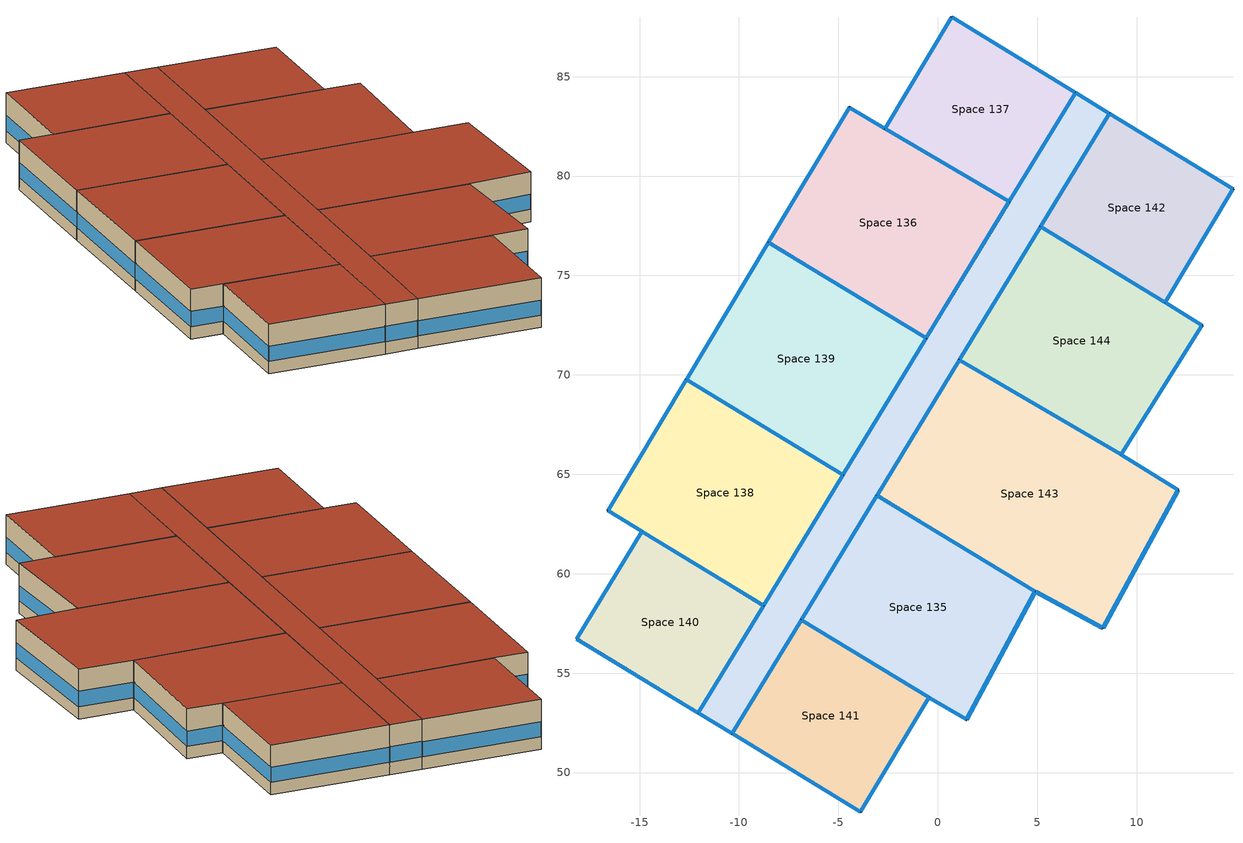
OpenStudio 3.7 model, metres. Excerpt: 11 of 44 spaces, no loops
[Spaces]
Space 135
 floor adiabatic (Generic Interior Floor 20): -3.06,63.93 4.89,59.1 1.44,52.66 -0.44,53.78 -6.86,57.68 z39.14
 wall outside (Surface 250 c tbd): 1.44,52.66 4.89,59.1 z39.14:42.19
 wall outside (Surface 251 c tbd): -0.44,53.78 1.44,52.66 z39.14:42.19
 wall outside (Surface 252 c tbd): -6.86,57.68 -0.44,53.78 z39.14:42.19
 wall outside (Surface 253 c tbd): -3.06,63.93 -6.86,57.68 z39.14:42.19
 wall outside (Surface 254 c tbd): 4.89,59.1 -3.06,63.93 z39.14:42.19
 window: 1.46,52.69 4.88,59.08 / -6.84,57.66 -0.46,53.79 / -3.07,63.91 -6.85,57.7 / 4.87,59.11 -3.04,63.92 z39.91:40.83; -0.42,53.76 1.42,52.68 z39.91:40.84
 roof outside (Surface 255 c tbd): 1.44,52.66 4.89,59.1 -3.06,63.93 -6.86,57.68 -0.44,53.78 z42.19
Space 136
 floor adiabatic (Generic Interior Floor 19): -4.45,83.46 -2.66,82.39 3.59,78.72 -0.59,71.85 -8.51,76.67 z39.14
 wall outside (Surface 257 c tbd): -4.45,83.46 -8.51,76.67 z39.14:42.19
 wall outside (Surface 258 c tbd): -2.66,82.39 -4.45,83.46 z39.14:42.19
 wall outside (Surface 259 c tbd): 3.59,78.72 -2.66,82.39 z39.14:42.19
 wall outside (Surface 260 c tbd): -0.59,71.85 3.59,78.72 z39.14:42.19
 wall outside (Surface 261 c tbd): -8.51,76.67 -0.59,71.85 z39.14:42.19
 window: -4.46,83.43 -8.5,76.69 / 3.57,78.73 -2.64,82.37 / -0.57,71.87 3.58,78.7 / -8.49,76.65 -0.61,71.86 z39.91:40.83; -2.68,82.4 -4.42,83.44 z39.91:40.84
 roof outside (Surface 262 c tbd): -0.59,71.85 3.59,78.72 -2.66,82.39 -4.45,83.46 -8.51,76.67 z42.19
Space 137
 floor adiabatic (Generic Interior Floor 18): 0.7,87.99 6.92,84.19 3.59,78.72 -2.66,82.39 z39.14
 wall outside (Surface 264 c tbd): 0.7,87.99 -2.66,82.39 z39.14:42.19
 wall outside (Surface 265 c tbd): 6.92,84.19 0.7,87.99 z39.14:42.19
 wall outside (Surface 266 c tbd): 3.59,78.72 6.92,84.19 z39.14:42.19
 wall outside (Surface 267 c tbd): -2.66,82.39 3.59,78.72 z39.14:42.19
 window: 0.69,87.97 -2.65,82.41 / 6.9,84.21 0.72,87.98 / 3.6,78.74 6.91,84.17 / -2.64,82.37 3.57,78.73 z39.91:40.83
 roof outside (Surface 268 c tbd): 3.59,78.72 6.92,84.19 0.7,87.99 -2.66,82.39 z42.19
Space 138
 floor adiabatic (Generic Interior Floor 17): -12.65,69.77 -4.77,64.97 -8.77,58.39 -16.59,63.18 z39.14
 wall outside (Surface 270 c tbd): -8.77,58.39 -4.77,64.97 z39.14:42.19
 wall outside (Surface 271 c tbd): -14.88,62.13 -8.77,58.39 z39.14:42.19
 wall outside (Surface 272 c tbd): -16.59,63.18 -14.88,62.13 z39.14:42.19
 wall outside (Surface 273 c tbd): -12.65,69.77 -16.59,63.18 z39.14:42.19
 wall outside (Surface 274 c tbd): -4.77,64.97 -12.65,69.77 z39.14:42.19
 window: -8.75,58.41 -4.78,64.95 / -14.86,62.12 -8.79,58.41 / -12.66,69.74 -16.58,63.2 / -4.79,64.99 -12.63,69.75 z39.91:40.83; -16.57,63.17 -14.9,62.14 z39.91:40.84
 roof outside (Surface 275 c tbd): -8.77,58.39 -4.77,64.97 -12.65,69.77 -16.59,63.18 z42.19
Space 139
 floor adiabatic (Generic Interior Floor 16): -8.51,76.67 -0.59,71.85 -4.77,64.97 -12.65,69.77 z39.14
 wall outside (Surface 277 c tbd): -4.77,64.97 -0.59,71.85 z39.14:42.19
 wall outside (Surface 278 c tbd): -12.65,69.77 -4.77,64.97 z39.14:42.19
 wall outside (Surface 279 c tbd): -8.51,76.67 -12.65,69.77 z39.14:42.19
 wall outside (Surface 280 c tbd): -0.59,71.85 -8.51,76.67 z39.14:42.19
 window: -4.75,65 -0.6,71.82 / -12.63,69.75 -4.79,64.99 / -8.53,76.64 -12.63,69.79 / -0.61,71.86 -8.49,76.65 z39.91:40.83
 roof outside (Surface 281 c tbd): -4.77,64.97 -0.59,71.85 -8.51,76.67 -12.65,69.77 z42.19
Space 140
 floor adiabatic (Generic Interior Floor 15): -14.88,62.13 -8.77,58.39 -12.05,53 -18.17,56.72 z39.14
 wall outside (Surface 283 c tbd): -12.05,53 -8.77,58.39 z39.14:42.19
 wall outside (Surface 284 c tbd): -18.17,56.72 -12.05,53 z39.14:42.19
 wall outside (Surface 285 c tbd): -14.88,62.13 -18.17,56.72 z39.14:42.19
 wall outside (Surface 286 c tbd): -8.77,58.39 -14.88,62.13 z39.14:42.19
 window: -12.04,53.02 -8.78,58.37 / -18.15,56.7 -12.07,53.01 / -14.89,62.11 -18.16,56.74 / -8.79,58.41 -14.86,62.12 z39.91:40.83
 roof outside (Surface 287 c tbd): -12.05,53 -8.77,58.39 -14.88,62.13 -18.17,56.72 z42.19
Space 141
 floor adiabatic (Generic Interior Floor 14): -6.86,57.68 -0.44,53.78 -3.88,48.03 -10.34,51.96 z39.14
 wall outside (Surface 289 c tbd): -0.44,53.78 -6.86,57.68 z39.14:42.19
 wall outside (Surface 290 c tbd): -3.88,48.03 -0.44,53.78 z39.14:42.19
 wall outside (Surface 291 c tbd): -10.34,51.96 -3.88,48.03 z39.14:42.19
 wall outside (Surface 292 c tbd): -6.86,57.68 -10.34,51.96 z39.14:42.19
 window: -0.46,53.79 -6.84,57.66 / -3.87,48.05 -0.46,53.75 / -10.32,51.94 -3.9,48.04 / -6.87,57.66 -10.33,51.98 z39.91:40.83
 roof outside (Surface 293 c tbd): -3.88,48.03 -0.44,53.78 -6.86,57.68 -10.34,51.96 z42.19
Space 142
 floor adiabatic (Generic Interior Floor 13): 8.63,83.15 14.85,79.36 11.43,73.64 5.16,77.45 z39.14
 wall outside (Surface 295 c tbd): 8.63,83.15 5.16,77.45 z39.14:42.19
 wall outside (Surface 296 c tbd): 14.85,79.36 8.63,83.15 z39.14:42.19
 wall outside (Surface 297 c tbd): 11.43,73.64 14.85,79.36 z39.14:42.19
 wall outside (Surface 298 c tbd): 5.16,77.45 11.43,73.64 z39.14:42.19
 window: 8.61,83.13 5.18,77.48 / 14.83,79.37 8.65,83.14 / 11.44,73.66 14.83,79.33 / 5.18,77.44 11.41,73.66 z39.91:40.83
 roof outside (Surface 299 c tbd): 11.43,73.64 14.85,79.36 8.63,83.15 5.16,77.45 z42.19
Space 143
 floor adiabatic (Generic Interior Floor 12): 1.09,70.75 9.22,65.99 12.09,64.2 8.3,57.27 4.89,59.1 -3.06,63.93 z39.14
 wall outside (Surface 301 c tbd): 1.09,70.75 -3.06,63.93 z39.14:42.19
 wall outside (Surface 302 c tbd): 9.22,65.99 1.09,70.75 z39.14:42.19
 wall outside (Surface 303 c tbd): 12.09,64.2 9.22,65.99 z39.14:42.19
 wall outside (Surface 304 c tbd): 8.3,57.27 12.09,64.2 z39.14:42.19
 wall outside (Surface 305 c tbd): 4.89,59.1 8.3,57.27 z39.14:42.19
 wall outside (Surface 306 c tbd): -3.06,63.93 4.89,59.1 z39.14:42.19
 window: 1.08,70.73 -3.04,63.96 / 9.19,66 1.11,70.74 / 12.07,64.22 9.24,65.97 / 8.31,57.29 12.08,64.18 / 4.91,59.09 8.28,57.28 / -3.04,63.92 4.87,59.11 z39.91:40.83
 roof outside (Surface 307 c tbd): 8.3,57.27 12.09,64.2 9.22,65.99 1.09,70.75 -3.06,63.93 4.89,59.1 z42.19
Space 144
 floor adiabatic (Generic Interior Floor 11): 5.16,77.45 11.43,73.64 13.3,72.49 9.22,65.99 1.09,70.75 z39.14
 wall outside (Surface 309 c tbd): 5.16,77.45 1.09,70.75 z39.14:42.19
 wall outside (Surface 310 c tbd): 11.43,73.64 5.16,77.45 z39.14:42.19
 wall outside (Surface 311 c tbd): 13.3,72.49 11.43,73.64 z39.14:42.19
 wall outside (Surface 312 c tbd): 9.22,65.99 13.3,72.49 z39.14:42.19
 wall outside (Surface 313 c tbd): 1.09,70.75 9.22,65.99 z39.14:42.19
 window: 5.15,77.43 1.1,70.78 / 11.41,73.66 5.18,77.44 / 9.23,66.01 13.28,72.47 / 1.11,70.74 9.19,66 z39.91:40.83; 13.27,72.5 11.45,73.63 z39.91:40.84
 roof outside (Surface 314 c tbd): 9.22,65.99 13.3,72.49 11.43,73.64 5.16,77.45 1.09,70.75 z42.19
Space 145
 floor adiabatic (Generic Interior Floor 10): 6.92,84.19 8.63,83.15 -10.34,51.96 -12.05,53 z39.14
 wall outside (Surface 316 c tbd): -6.86,57.68 -3.06,63.93 z39.14:42.19
 wall outside (Surface 317 c tbd): -10.34,51.96 -6.86,57.68 z39.14:42.19
 wall outside (Surface 318 c tbd): -12.05,53 -10.34,51.96 z39.14:42.19
 wall outside (Surface 319 c tbd): -8.77,58.39 -12.05,53 z39.14:42.19
 wall outside (Surface 320 c tbd): -4.77,64.97 -8.77,58.39 z39.14:42.19
 wall outside (Surface 321 c tbd): -0.59,71.85 -4.77,64.97 z39.14:42.19
 wall outside (Surface 322 c tbd): 3.59,78.72 -0.59,71.85 z39.14:42.19
 wall outside (Surface 323 c tbd): 6.92,84.19 3.59,78.72 z39.14:42.19
 wall outside (Surface 324 c tbd): 8.63,83.15 6.92,84.19 z39.14:42.19
 wall outside (Surface 325 c tbd): 5.16,77.45 8.63,83.15 z39.14:42.19
 wall outside (Surface 326 c tbd): 1.09,70.75 5.16,77.45 z39.14:42.19
 wall outside (Surface 327 c tbd): -3.06,63.93 1.09,70.75 z39.14:42.19
 window: -6.85,57.7 -3.07,63.91 / -10.33,51.98 -6.87,57.66 / -8.78,58.37 -12.04,53.02 / -4.78,64.95 -8.75,58.41 / -0.6,71.82 -4.75,65 / 3.58,78.7 -0.57,71.87 / 6.91,84.17 3.6,78.74 / 5.18,77.48 8.61,83.13 / 1.1,70.78 5.15,77.43 / -3.04,63.96 1.08,70.73 z39.91:40.83; -12.03,52.98 -10.36,51.97 / 8.61,83.17 6.94,84.18 z39.91:40.84
 roof outside (Surface 328 c tbd): -10.34,51.96 8.63,83.15 6.92,84.19 -12.05,53 z42.19
[Building]
Building 1: Space Type=MURB large; Default Schedule Set=MidriseApartment Apartment Schedule Set 2
[Site]
Montreal Int'l: Latitude {deg}=45.47; Longitude {deg}=-73.75; Time Zone {hr}=-5; Elevation {m}=36
[ClimateZones]
Climate Zone Institution Name 1=ASHRAE; Climate Zone Document Name 1=ANSI/ASHRAE Standard 169; Climate Zone Document Year 1=2006; Climate Zone Value 1=6A; Climate Zone Institution Name 2=CEC; Climate Zone Document Name 2=California Climate Zone Descriptions; Climate Zone Document Year 2=1995
[SizingPeriod:DesignDay] Barometric Pressure {Pa}=100893; Rain Indicator=No; Snow Indicator=No; Day of Month=21; Daylight Saving Time Indicator=No; Dry-Bulb Temperature Range Modifier Type=DefaultMultipliers
Name | Maximum Dry-Bulb Temperature {C} | Daily Dry-Bulb Temperature Range {deltaC} | Wind Speed {m/s} | Wind Direction {deg} | Sky Clearness | Month | Day Type | Humidity Condition Type | Wetbulb or DewPoint at Maximum Dry-Bulb {C} | Solar Model Indicator | ASHRAE Clear Sky Optical Depth for Beam Irradiance | ASHRAE Clear Sky Optical Depth for Diffuse Irradiance | Enthalpy at Maximum Dry-Bulb {J/kg}
Montreal Int'l Ann Htg 99.6% Condns DB | -23.7 | 0 | 3.9 | 260 | 0 | 1 | WinterDesignDay | Wetbulb | -23.7 | ASHRAEClearSky
Montreal Int'l Ann Hum_n 99.6% Condns DP=>MCDB | -23 | 0 | 3.9 | 260 | 0 | 1 | WinterDesignDay | Dewpoint | -30.5 | ASHRAEClearSky
Montreal Int'l Ann Htg Wind 99.6% Condns WS=>MCDB | -5.3 | 0 | 12.9 | 260 | 0 | 1 | WinterDesignDay | Wetbulb | -5.3 | ASHRAEClearSky
Montreal Int'l Ann Clg .4% Condns DB=>MWB | 30 | 9.3 | 4.9 | 220 |  | 7 | SummerDesignDay | Wetbulb | 22.1 | ASHRAETau | 0.465 | 1.966
Montreal Int'l Ann Clg .4% Condns WB=>MDB | 28.1 | 9.3 | 4.9 | 220 |  | 7 | SummerDesignDay | Wetbulb | 23.2 | ASHRAETau | 0.465 | 1.966
Montreal Int'l Ann Clg .4% Condns DP=>MDB | 26 | 9.3 | 4.9 | 220 |  | 7 | SummerDesignDay | Dewpoint | 21.6 | ASHRAETau | 0.465 | 1.966
Montreal Int'l Ann Clg .4% Condns Enth=>MDB | 28.1 | 9.3 | 4.9 | 220 |  | 7 | SummerDesignDay | Enthalpy | 23 | ASHRAETau | 0.465 | 1.966 | 69300
[Construction]
Typical Interior Partition 4; Typical Interior Door 4: G05 25mm wood 1
Typical Insulated Exterior Mass Floor 1: 4 in. Normalweight Concrete Floor 2, Typical Carpet Pad 4
Typical Interior Floor: 100mm Normalweight concrete floor, CP02 CARPET PAD 1
Typical Interior Wall: G01 13mm gypsum board, G01 13mm gypsum board
Typical Interior Ceiling: CP02 CARPET PAD 1, 100mm Normalweight concrete floor
Generic Ground Slab 6A 19802010: Typical Insulation U=0.459, Generic HW Concrete
Typical Insulated Metal Door 2: F08 Metal surface 1, Typical Insulation R-2.17 1
U 0.88 SHGC 0.16 Sgl Ref-A-L Clr 6mm 1: REF A CLEAR LO 6MM 1
Typical Overhead Door 1: Typical Insulation R-2.17 1
Typical Interior Window: Clear 3mm 1
Generic Interior Floor 10; Generic Interior Floor 11; Generic Interior Floor 12; Generic Interior Floor 13; Generic Interior Floor 14; Generic Interior Floor 15; Generic Interior Floor 16; Generic Interior Floor 17; Generic Interior Floor 18; Generic Interior Floor 19; Generic Interior Floor 20; Generic Interior Floor 22: Generic Acoustic Tile, Generic Ceiling Air Gap, Generic LW Concrete
Generic Exterior Wall pre1980 6A: Generic Brick, Generic LW Concrete, Typical Insulation R1.76 GBC, Generic Wall Air Gap, Generic Gypsum Board
Typical IEAD Roof pre1980: Roof Membrane 1, Typical Insulation R-1.2 Pre1980roof, Metal Roof Surface 2
Generic Ground Slab 6A pre1980: Typical Insulation R1.5 ground Pre1980, Generic HW Concrete
Generic Interior Ceiling 23: Generic LW Concrete, Generic Ceiling Air Gap, Generic Acoustic Tile
Customized Fenestration: u=3.36: Fenestration U=3.32 0.66 1
Surface 250 c tbd: Generic Brick, Generic LW Concrete, Surface 250 m tbd, Generic Wall Air Gap, Generic Gypsum Board
Surface 251 c tbd: Generic Brick, Generic LW Concrete, Surface 251 m tbd, Generic Wall Air Gap, Generic Gypsum Board
Surface 252 c tbd: Generic Brick, Generic LW Concrete, Surface 252 m tbd, Generic Wall Air Gap, Generic Gypsum Board
Surface 253 c tbd: Generic Brick, Generic LW Concrete, Surface 253 m tbd, Generic Wall Air Gap, Generic Gypsum Board
Surface 254 c tbd: Generic Brick, Generic LW Concrete, Surface 254 m tbd, Generic Wall Air Gap, Generic Gypsum Board
Surface 255 c tbd: Roof Membrane 1, Surface 255 m tbd, Metal Roof Surface 2
Surface 257 c tbd: Generic Brick, Generic LW Concrete, Surface 257 m tbd, Generic Wall Air Gap, Generic Gypsum Board
Surface 258 c tbd: Generic Brick, Generic LW Concrete, Surface 258 m tbd, Generic Wall Air Gap, Generic Gypsum Board
Surface 259 c tbd: Generic Brick, Generic LW Concrete, Surface 259 m tbd, Generic Wall Air Gap, Generic Gypsum Board
Surface 260 c tbd: Generic Brick, Generic LW Concrete, Surface 260 m tbd, Generic Wall Air Gap, Generic Gypsum Board
Surface 261 c tbd: Generic Brick, Generic LW Concrete, Surface 261 m tbd, Generic Wall Air Gap, Generic Gypsum Board
Surface 262 c tbd: Roof Membrane 1, Surface 262 m tbd, Metal Roof Surface 2
Surface 264 c tbd: Generic Brick, Generic LW Concrete, Surface 264 m tbd, Generic Wall Air Gap, Generic Gypsum Board
Surface 265 c tbd: Generic Brick, Generic LW Concrete, Surface 265 m tbd, Generic Wall Air Gap, Generic Gypsum Board
Surface 266 c tbd: Generic Brick, Generic LW Concrete, Surface 266 m tbd, Generic Wall Air Gap, Generic Gypsum Board
Surface 267 c tbd: Generic Brick, Generic LW Concrete, Surface 267 m tbd, Generic Wall Air Gap, Generic Gypsum Board
Surface 268 c tbd: Roof Membrane 1, Surface 268 m tbd, Metal Roof Surface 2
Surface 270 c tbd: Generic Brick, Generic LW Concrete, Surface 270 m tbd, Generic Wall Air Gap, Generic Gypsum Board
Surface 271 c tbd: Generic Brick, Generic LW Concrete, Surface 271 m tbd, Generic Wall Air Gap, Generic Gypsum Board
Surface 272 c tbd: Generic Brick, Generic LW Concrete, Surface 272 m tbd, Generic Wall Air Gap, Generic Gypsum Board
Surface 273 c tbd: Generic Brick, Generic LW Concrete, Surface 273 m tbd, Generic Wall Air Gap, Generic Gypsum Board
Surface 274 c tbd: Generic Brick, Generic LW Concrete, Surface 274 m tbd, Generic Wall Air Gap, Generic Gypsum Board
Surface 275 c tbd: Roof Membrane 1, Surface 275 m tbd, Metal Roof Surface 2
Surface 277 c tbd: Generic Brick, Generic LW Concrete, Surface 277 m tbd, Generic Wall Air Gap, Generic Gypsum Board
Surface 278 c tbd: Generic Brick, Generic LW Concrete, Surface 278 m tbd, Generic Wall Air Gap, Generic Gypsum Board
Surface 279 c tbd: Generic Brick, Generic LW Concrete, Surface 279 m tbd, Generic Wall Air Gap, Generic Gypsum Board
Surface 280 c tbd: Generic Brick, Generic LW Concrete, Surface 280 m tbd, Generic Wall Air Gap, Generic Gypsum Board
Surface 281 c tbd: Roof Membrane 1, Surface 281 m tbd, Metal Roof Surface 2
Surface 283 c tbd: Generic Brick, Generic LW Concrete, Surface 283 m tbd, Generic Wall Air Gap, Generic Gypsum Board
Surface 284 c tbd: Generic Brick, Generic LW Concrete, Surface 284 m tbd, Generic Wall Air Gap, Generic Gypsum Board
Surface 285 c tbd: Generic Brick, Generic LW Concrete, Surface 285 m tbd, Generic Wall Air Gap, Generic Gypsum Board
Surface 286 c tbd: Generic Brick, Generic LW Concrete, Surface 286 m tbd, Generic Wall Air Gap, Generic Gypsum Board
Surface 287 c tbd: Roof Membrane 1, Surface 287 m tbd, Metal Roof Surface 2
Surface 289 c tbd: Generic Brick, Generic LW Concrete, Surface 289 m tbd, Generic Wall Air Gap, Generic Gypsum Board
Surface 290 c tbd: Generic Brick, Generic LW Concrete, Surface 290 m tbd, Generic Wall Air Gap, Generic Gypsum Board
Surface 291 c tbd: Generic Brick, Generic LW Concrete, Surface 291 m tbd, Generic Wall Air Gap, Generic Gypsum Board
Surface 292 c tbd: Generic Brick, Generic LW Concrete, Surface 292 m tbd, Generic Wall Air Gap, Generic Gypsum Board
Surface 293 c tbd: Roof Membrane 1, Surface 293 m tbd, Metal Roof Surface 2
Surface 295 c tbd: Generic Brick, Generic LW Concrete, Surface 295 m tbd, Generic Wall Air Gap, Generic Gypsum Board
Surface 296 c tbd: Generic Brick, Generic LW Concrete, Surface 296 m tbd, Generic Wall Air Gap, Generic Gypsum Board
Surface 297 c tbd: Generic Brick, Generic LW Concrete, Surface 297 m tbd, Generic Wall Air Gap, Generic Gypsum Board
Surface 298 c tbd: Generic Brick, Generic LW Concrete, Surface 298 m tbd, Generic Wall Air Gap, Generic Gypsum Board
Surface 299 c tbd: Roof Membrane 1, Surface 299 m tbd, Metal Roof Surface 2
Surface 301 c tbd: Generic Brick, Generic LW Concrete, Surface 301 m tbd, Generic Wall Air Gap, Generic Gypsum Board
Surface 302 c tbd: Generic Brick, Generic LW Concrete, Surface 302 m tbd, Generic Wall Air Gap, Generic Gypsum Board
Surface 303 c tbd: Generic Brick, Generic LW Concrete, Surface 303 m tbd, Generic Wall Air Gap, Generic Gypsum Board
Surface 304 c tbd: Generic Brick, Generic LW Concrete, Surface 304 m tbd, Generic Wall Air Gap, Generic Gypsum Board
Surface 305 c tbd: Generic Brick, Generic LW Concrete, Surface 305 m tbd, Generic Wall Air Gap, Generic Gypsum Board
Surface 306 c tbd: Generic Brick, Generic LW Concrete, Surface 306 m tbd, Generic Wall Air Gap, Generic Gypsum Board
Surface 307 c tbd: Roof Membrane 1, Surface 307 m tbd, Metal Roof Surface 2
Surface 309 c tbd: Generic Brick, Generic LW Concrete, Surface 309 m tbd, Generic Wall Air Gap, Generic Gypsum Board
Surface 310 c tbd: Generic Brick, Generic LW Concrete, Surface 310 m tbd, Generic Wall Air Gap, Generic Gypsum Board
Surface 311 c tbd: Generic Brick, Generic LW Concrete, Surface 311 m tbd, Generic Wall Air Gap, Generic Gypsum Board
Surface 312 c tbd: Generic Brick, Generic LW Concrete, Surface 312 m tbd, Generic Wall Air Gap, Generic Gypsum Board
Surface 313 c tbd: Generic Brick, Generic LW Concrete, Surface 313 m tbd, Generic Wall Air Gap, Generic Gypsum Board
Surface 314 c tbd: Roof Membrane 1, Surface 314 m tbd, Metal Roof Surface 2
Surface 316 c tbd: Generic Brick, Generic LW Concrete, Surface 316 m tbd, Generic Wall Air Gap, Generic Gypsum Board
Surface 317 c tbd: Generic Brick, Generic LW Concrete, Surface 317 m tbd, Generic Wall Air Gap, Generic Gypsum Board
Surface 318 c tbd: Generic Brick, Generic LW Concrete, Surface 318 m tbd, Generic Wall Air Gap, Generic Gypsum Board
Surface 319 c tbd: Generic Brick, Generic LW Concrete, Surface 319 m tbd, Generic Wall Air Gap, Generic Gypsum Board
Surface 320 c tbd: Generic Brick, Generic LW Concrete, Surface 320 m tbd, Generic Wall Air Gap, Generic Gypsum Board
Surface 321 c tbd: Generic Brick, Generic LW Concrete, Surface 321 m tbd, Generic Wall Air Gap, Generic Gypsum Board
Surface 322 c tbd: Generic Brick, Generic LW Concrete, Surface 322 m tbd, Generic Wall Air Gap, Generic Gypsum Board
Surface 323 c tbd: Generic Brick, Generic LW Concrete, Surface 323 m tbd, Generic Wall Air Gap, Generic Gypsum Board
Surface 324 c tbd: Generic Brick, Generic LW Concrete, Surface 324 m tbd, Generic Wall Air Gap, Generic Gypsum Board
Surface 325 c tbd: Generic Brick, Generic LW Concrete, Surface 325 m tbd, Generic Wall Air Gap, Generic Gypsum Board
Surface 326 c tbd: Generic Brick, Generic LW Concrete, Surface 326 m tbd, Generic Wall Air Gap, Generic Gypsum Board
Surface 327 c tbd: Generic Brick, Generic LW Concrete, Surface 327 m tbd, Generic Wall Air Gap, Generic Gypsum Board
Surface 328 c tbd: Roof Membrane 1, Surface 328 m tbd, Metal Roof Surface 2
[Material] Thermal Absorptance=0.9
Name | Roughness | Thickness {m} | Conductivity {W/m-K} | Density {kg/m3} | Specific Heat {J/kg-K} | Solar Absorptance | Visible Absorptance
Roof Membrane 1 | VeryRough | 0.0095 | 0.16 | 1121.29 | 1460 | 0.7 | 0.7
Metal Roof Surface 2; F08 Metal surface 1 | Smooth | 0.0008 | 45.28 | 7824 | 500 | 0.7 | 0.7
Generic HW Concrete | MediumRough | 0.2 | 1.95 | 2240 | 900 | 0.8 | 0.8
G05 25mm wood 1 | MediumSmooth | 0.0254 | 0.15 | 608 | 1630 | 0.5 | 0.5
4 in. Normalweight Concrete Floor 2 | MediumRough | 0.1016 | 2.31 | 2322 | 832 | 0.7 | 0.7
100mm Normalweight concrete floor | MediumRough | 0.1016 | 2.31045 | 2322 | 832.557 | 0.7 | 0.7
G01 13mm gypsum board | Smooth | 0.0127 | 0.160031 | 800.001 | 1090.73 | 0.7 | 0.5
Generic LW Concrete | MediumRough | 0.1 | 0.53 | 1280 | 840 | 0.8 | 0.8
Generic Ceiling Air Gap | Smooth | 0.1 | 0.556 | 1.28 | 1000 | 0.7 | 0.7
Generic Acoustic Tile | MediumSmooth | 0.02 | 0.06 | 368 | 590 | 0.2 | 0.2
Generic Brick | MediumRough | 0.1 | 0.9 | 1920 | 790 | 0.65 | 0.65
Generic Wall Air Gap | Smooth | 0.1 | 0.667 | 1.28 | 1000 | 0.7 | 0.7
Generic Gypsum Board | MediumSmooth | 0.0127 | 0.16 | 800 | 1090 | 0.5 | 0.5
[Material:NoMass] Roughness=Smooth; Thermal Absorptance=0.9; Solar Absorptance=0.7
Name | Thermal Resistance {m2-K/W} | Visible Absorptance
Typical Carpet Pad 4; CP02 CARPET PAD 1 | 0.21648 | 0.8
Typical Insulation U=0.459 | 2.17 | 0.7
Typical Insulation R-2.17 1 | 0.381975 | 0.7
Typical Insulation R1.76 GBC | 1.76 | 0.7
Typical Insulation R-1.2 Pre1980roof | 2.73841 | 0.7
Typical Insulation R1.5 ground Pre1980 | 1.5 | 0.7
Surface 250 m tbd | 0.558272 | 0.7
Surface 251 m tbd | 0.471979 | 0.7
Surface 252 m tbd; Surface 253 m tbd; Surface 254 m tbd; Surface 259 m tbd; Surface 260 m tbd; Surface 261 m tbd; Surface 266 m tbd; Surface 267 m tbd; Surface 270 m tbd; Surface 271 m tbd; Surface 274 m tbd; Surface 277 m tbd; Surface 278 m tbd; Surface 280 m tbd; Surface 283 m tbd; Surface 286 m tbd; Surface 289 m tbd; Surface 292 m tbd; Surface 295 m tbd; Surface 298 m tbd; Surface 301 m tbd; Surface 302 m tbd; Surface 306 m tbd; Surface 309 m tbd; Surface 310 m tbd; Surface 313 m tbd; Surface 316 m tbd; Surface 317 m tbd; Surface 319 m tbd; Surface 320 m tbd; Surface 321 m tbd; Surface 322 m tbd; Surface 323 m tbd; Surface 325 m tbd; Surface 326 m tbd; Surface 327 m tbd | 1.24606 | 0.7
Surface 255 m tbd | 2.31672 | 0.7
Surface 257 m tbd | 0.561658 | 0.7
Surface 258 m tbd | 0.4665 | 0.7
Surface 262 m tbd | 2.32111 | 0.7
Surface 264 m tbd | 0.553199 | 0.7
Surface 265 m tbd; Surface 296 m tbd | 0.558174 | 0.7
Surface 268 m tbd | 1.96727 | 0.7
Surface 272 m tbd | 0.462694 | 0.7
Surface 273 m tbd | 0.560404 | 0.7
Surface 275 m tbd | 2.31547 | 0.7
Surface 279 m tbd | 0.587225 | 0.7
Surface 281 m tbd | 2.39333 | 0.7
Surface 284 m tbd | 0.557437 | 0.7
Surface 285 m tbd | 0.551716 | 0.7
Surface 287 m tbd | 1.95984 | 0.7
Surface 290 m tbd | 0.55437 | 0.7
Surface 291 m tbd | 0.55977 | 0.7
Surface 293 m tbd | 1.98905 | 0.7
Surface 297 m tbd | 0.554092 | 0.7
Surface 299 m tbd | 1.9819 | 0.7
Surface 303 m tbd | 0.512003 | 0.7
Surface 304 m tbd | 0.538351 | 0.7
Surface 305 m tbd | 0.522128 | 0.7
Surface 307 m tbd | 2.29448 | 0.7
Surface 311 m tbd | 0.471971 | 0.7
Surface 312 m tbd | 0.560401 | 0.7
Surface 314 m tbd | 2.32283 | 0.7
Surface 318 m tbd; Surface 324 m tbd | 0.537568 | 0.7
Surface 328 m tbd | 2.55199 | 0.7
[WindowMaterial:Glazing] Optical Data Type=SpectralAverage; Infrared Transmittance at Normal Incidence=0; Front Side Infrared Hemispherical Emissivity=0.84; Conductivity {W/m-K}=0.9; Dirt Correction Factor for Solar and Visible Transmittance=1; Solar Diffusing=No
Name | Thickness {m} | Solar Transmittance at Normal Incidence | Front Side Solar Reflectance at Normal Incidence | Back Side Solar Reflectance at Normal Incidence | Visible Transmittance at Normal Incidence | Front Side Visible Reflectance at Normal Incidence | Back Side Visible Reflectance at Normal Incidence | Back Side Infrared Hemispherical Emissivity
REF A CLEAR LO 6MM 1 | 0.006 | 0.066 | 0.341 | 0.493 | 0.08 | 0.41 | 0.37 | 0.4
Clear 3mm 1 | 0.003 | 0.837 | 0.075 | 0.075 | 0.898 | 0.081 | 0.081 | 0.84
[WindowMaterial:Blind]
Window Material Blind 1: Slat Width {m}=0.025; Slat Separation {m}=0.01875; Front Side Slat Beam Solar Reflectance=0.5; Back Side Slat Beam Solar Reflectance=0.5; Front Side Slat Diffuse Solar Reflectance=0.5; Back Side Slat Diffuse Solar Reflectance=0.5; Slat Beam Visible Transmittance=0
[WindowMaterial:SimpleGlazingSystem]
Fenestration U=3.32 0.66 1: U-Factor {W/m2-K}=3.32; Solar Heat Gain Coefficient=0.66; Visible Transmittance=0.21
[DefaultConstructionSet]
Zone Pre1980 6A 1: Default Exterior Surface Constructions=Default Surface Constructions 1699; Default Interior Surface Constructions=Default Surface Constructions 1697; Default Ground Contact Surface Constructions=Default Surface Constructions 1698; Default Exterior SubSurface Constructions=Default Sub Surface Constructions 1128; Default Interior SubSurface Constructions=Default Sub Surface Constructions 1129; Interior Partition Construction=Typical Interior Partition 4; Adiabatic Surface Construction=Generic Interior Floor 22
[DefaultSurfaceConstructions]
Name | Floor Construction | Wall Construction | Roof Ceiling Construction
Default Surface Constructions 1699 | Typical Insulated Exterior Mass Floor 1 | Generic Exterior Wall pre1980 6A | Typical IEAD Roof pre1980
Default Surface Constructions 1697 | Typical Interior Floor | Typical Interior Wall | Typical Interior Ceiling
Default Surface Constructions 1698 | Generic Ground Slab 6A 19802010 | Generic Ground Slab 6A pre1980 | Generic Interior Ceiling 23
[DefaultSubSurfaceConstructions]
Name | Fixed Window Construction | Operable Window Construction | Door Construction | Glass Door Construction | Overhead Door Construction | Tubular Daylight Dome Construction | Tubular Daylight Diffuser Construction
Default Sub Surface Constructions 1128 | Customized Fenestration: u=3.36 | Customized Fenestration: u=3.36 | Typical Insulated Metal Door 2 | U 0.88 SHGC 0.16 Sgl Ref-A-L Clr 6mm 1 | Typical Overhead Door 1 | Typical Interior Window | Typical Interior Window
Default Sub Surface Constructions 1129 | Typical Interior Window | Typical Interior Window | Typical Interior Door 4
[SpaceType] Default Construction Set=Zone Pre1980 6A 1; Design Specification Outdoor Air Object=MidriseApartment Apartment Ventilation
Name | Default Schedule Set
MURB large; MURB small; MURB small 1; MURB small 2; MURB small 3 | MidriseApartment Apartment Schedule Set 1
MURB lobby 3 | MidriseApartment Corridor Schedule Set
[DefaultScheduleSet]
Name | Number of People Schedule | People Activity Level Schedule | Electric Equipment Schedule | Hot Water Equipment Schedule | Infiltration Schedule | Lighting Schedule
MidriseApartment Apartment Schedule Set 1; MidriseApartment Apartment Schedule Set 2 | MidriseApartment Apartment Occ | MidriseApartment Activity | MURB Appliances and lighting | MURB hot water equipment schedule | MidriseApartment Infil
MidriseApartment Corridor Schedule Set |  |  | ApartmentMidRise BLDG_ELEVATORS Pre2004 |  | MidriseApartment Infil 1 | MidriseApartment Corridor Light
[DesignSpecification:OutdoorAir]
MidriseApartment Apartment Ventilation: Outdoor Air Method=Sum; Outdoor Air Flow per Person {m3/s-person}=0.003
[People:Definition]
MidriseApartment Apartment People Definition: Number of People Calculation Method=People/Area; People per Space Floor Area {person/m2}=0.0283091; Fraction Radiant=0.3
[People] People Definition=MidriseApartment Apartment People Definition; Multiplier=1
Name | Space or SpaceType
People 1 | MURB large
People 2 | MURB small
People 3 | MURB small 1
People 4 | MURB small 2
People 5 | MURB small 3
[ElectricEquipment:Definition]
MidriseApartment Apartment Elec Equip Definition: Design Level Calculation Method=Watts/Area; Watts per Space Floor Area {W/m2}=8.15; Fraction Latent=0; Fraction Radiant=0.5; Fraction Lost=0
[ElectricEquipment] Electric Equipment Definition=MidriseApartment Apartment Elec Equip Definition
Name | Space or SpaceType
Electric Equipment 1 | MURB large
Electric Equipment 2 | MURB small
Electric Equipment 3 | MURB small 1
Electric Equipment 4 | MURB small 2
Electric Equipment 5 | MURB small 3
[ThermostatSetpoint:DualSetpoint] Heating Setpoint Temperature Schedule=NECB-G-Thermostat Setpoint-Heating; Cooling Setpoint Temperature Schedule=NECB-G-Thermostat Setpoint-Cooling
Thermostat Setpoint Dual Setpoint 2; Thermostat Setpoint Dual Setpoint 6; Thermostat Setpoint Dual Setpoint 7; Thermostat Setpoint Dual Setpoint 11; Thermostat Setpoint Dual Setpoint 19; Thermostat Setpoint Dual Setpoint 22; Thermostat Setpoint Dual Setpoint 23; Thermostat Setpoint Dual Setpoint 24; Thermostat Setpoint Dual Setpoint 26; Thermostat Setpoint Dual Setpoint 37; Thermostat Setpoint Dual Setpoint 41
[ShadingControl]
Shading Control 1: Shading Type=InteriorBlind; Shading Device Material=Window Material Blind 1; Multiple Surface Control Type=Sequential
[BuildingStory]
Building Story roof: Nominal Z Coordinate {m}=31; Nominal Floor to Floor Height {m}=3
[Space] Building Story=Building Story roof
Name | Thermal Zone | Space Type
Space 135 | Thermal Zone 10
Space 136 | Thermal Zone 37
Space 137 | Thermal Zone 38 | MURB small
Space 138 | Thermal Zone 39
Space 139 | Thermal Zone 40
Space 140 | Thermal Zone 21 | MURB small 1
Space 141 | Thermal Zone 41 | MURB small 2
Space 142 | Thermal Zone 42 | MURB small 3
Space 143 | Thermal Zone 43
Space 144 | Thermal Zone 44
Space 145 | Thermal Zone 18 | MURB lobby 3
[ThermalZone] Use Ideal Air Loads=No
Name | Thermostat
Thermal Zone 10 | Thermostat Setpoint Dual Setpoint 41
Thermal Zone 18 | Thermostat Setpoint Dual Setpoint 37
Thermal Zone 21 | Thermostat Setpoint Dual Setpoint 23
Thermal Zone 37 | Thermostat Setpoint Dual Setpoint 19
Thermal Zone 38 | Thermostat Setpoint Dual Setpoint 6
Thermal Zone 39 | Thermostat Setpoint Dual Setpoint 7
Thermal Zone 40 | Thermostat Setpoint Dual Setpoint 26
Thermal Zone 41 | Thermostat Setpoint Dual Setpoint 24
Thermal Zone 42 | Thermostat Setpoint Dual Setpoint 22
Thermal Zone 43 | Thermostat Setpoint Dual Setpoint 11
Thermal Zone 44 | Thermostat Setpoint Dual Setpoint 2
[Coil:Heating:Electric] Availability Schedule=Always On Discrete hvac_library
PTHP Elec Htg Backup Coil 29; PTHP Elec Htg Backup Coil 30; PTHP Elec Htg Backup Coil 31; PTHP Elec Htg Backup Coil 32; PTHP Elec Htg Backup Coil 33; PTHP Elec Htg Backup Coil 34; PTHP Elec Htg Backup Coil 35; PTHP Elec Htg Backup Coil 36; PTHP Elec Htg Backup Coil 37; PTHP Elec Htg Backup Coil 38; PTHP Elec Htg Backup Coil 39; PTHP Elec Htg Backup Coil 40; PTHP Elec Htg Backup Coil 41; PTHP Elec Htg Backup Coil 42; PTHP Elec Htg Backup Coil 43
[SpaceInfiltration:DesignFlowRate] Design Flow Rate Calculation Method=Flow/ExteriorArea; Flow per Exterior Surface Area {m3/s-m2}=0.000206641; Constant Term Coefficient=0.107472; Temperature Term Coefficient=0.0119911; Velocity Term Coefficient=0; Velocity Squared Term Coefficient=0.0134792
Name | Space or SpaceType | Schedule
Space 135 HVAC On Infiltration | Space 135 | Infiltration HVAC On Schedule
Space 135 HVAC Off Infiltration | Space 135 | Infiltration HVAC Off Schedule
Space 145 HVAC On Infiltration | Space 145 | Infiltration HVAC On Schedule
Space 145 HVAC Off Infiltration | Space 145 | Infiltration HVAC Off Schedule
Space 140 HVAC On Infiltration | Space 140 | Infiltration HVAC On Schedule
Space 140 HVAC Off Infiltration | Space 140 | Infiltration HVAC Off Schedule
Space 136 HVAC On Infiltration | Space 136 | Infiltration HVAC On Schedule
Space 136 HVAC Off Infiltration | Space 136 | Infiltration HVAC Off Schedule
Space 137 HVAC On Infiltration | Space 137 | Infiltration HVAC On Schedule
Space 137 HVAC Off Infiltration | Space 137 | Infiltration HVAC Off Schedule
Space 138 HVAC On Infiltration | Space 138 | Infiltration HVAC On Schedule
Space 138 HVAC Off Infiltration | Space 138 | Infiltration HVAC Off Schedule
Space 139 HVAC On Infiltration | Space 139 | Infiltration HVAC On Schedule
Space 139 HVAC Off Infiltration | Space 139 | Infiltration HVAC Off Schedule
Space 141 HVAC On Infiltration | Space 141 | Infiltration HVAC On Schedule
Space 141 HVAC Off Infiltration | Space 141 | Infiltration HVAC Off Schedule
Space 142 HVAC On Infiltration | Space 142 | Infiltration HVAC On Schedule
Space 142 HVAC Off Infiltration | Space 142 | Infiltration HVAC Off Schedule
Space 143 HVAC On Infiltration | Space 143 | Infiltration HVAC On Schedule
Space 143 HVAC Off Infiltration | Space 143 | Infiltration HVAC Off Schedule
Space 144 HVAC On Infiltration | Space 144 | Infiltration HVAC On Schedule
Space 144 HVAC Off Infiltration | Space 144 | Infiltration HVAC Off Schedule
[Schedule:Constant]
Name | Value
Always On Discrete hvac_library; Infiltration HVAC Off Schedule | 1
Infiltration HVAC On Schedule | 0
[Schedule:Ruleset]
Name | Default Day Schedule | Summer Design Day Schedule | Winter Design Day Schedule
MidriseApartment Apartment Occ | MidriseApartment Apartment Occ Default | MidriseApartment Apartment Occ Summer Design Day | MidriseApartment Apartment Occ Winter Design Day
MidriseApartment Activity | MidriseApartment Activity Default | MidriseApartment Activity Summer Design Day | MidriseApartment Activity Winter Design Day
MURB Appliances and lighting | Medium Office Lighting All Other Days Schedule | Medium Office Lighting Summer Design Day Schedule 1 | Medium Office Lighting Winter Design Day Schedule 1
MURB hot water equipment schedule | Medium Office Hot Water Equipment Default Schedule 1 | Medium Office Hot Water Equipment Summer Design Day Schedule 2 | Medium Office Hot Water Equipment Winter Design Day Schedule 2
MidriseApartment Infil | MidriseApartment Infil Default | MidriseApartment Infil Summer Design Day | MidriseApartment Infil Winter Design Day
MidriseApartment Corridor Light | MidriseApartment Corridor Light Default | MidriseApartment Corridor Light Summer Design Day | MidriseApartment Corridor Light Winter Design Day
ApartmentMidRise BLDG_ELEVATORS Pre2004 | ApartmentMidRise BLDG_ELEVATORS Pre2004 Default
MidriseApartment Infil 1 | MidriseApartment Infil Default 1 | MidriseApartment Infil Summer Design Day 1 | MidriseApartment Infil Winter Design Day 1
NECB-G-Thermostat Setpoint-Cooling | NECB-G-Thermostat Setpoint-Cooling Default
NECB-G-Thermostat Setpoint-Heating | NECB-G-Thermostat Setpoint-Heating Default
[Schedule:Day]
MidriseApartment Apartment Occ Default; MidriseApartment Apartment Occ Summer Design Day; MidriseApartment Apartment Occ Winter Design Day: 7, 0, 1, 8, 0, 0.85, 9, 0, 0.39, 16, 0, 0.25, 17, 0, 0.3, 18, 0, 0.52, 21, 0, 0.87, 24, 0, 1
MidriseApartment Activity Default; MidriseApartment Activity Summer Design Day; MidriseApartment Activity Winter Design Day: 24, 0, 120
Medium Office Lighting All Other Days Schedule: 24, 0, 0.05
Medium Office Lighting Summer Design Day Schedule 1: 6, 0, 1, 24, 0, 0
Medium Office Lighting Winter Design Day Schedule 1: 24, 0, 0
MURB Friday schedule; MURB Weekday: 1, 0, 0.62, 2, 0, 0.555, 3, 0, 0.513, 4, 0, 0.494, 5, 0, 0.48, 6, 0, 0.478, 7, 0, 0.512, 8, 0, 0.58, 9, 0, 0.625, 10, 0, 0.669, 11, 0, 0.704, 12, 0, 0.742, 13, 0, 0.798, 14, 0, 0.788, 15, 0, 0.757, 16, 0, 0.748, 17, 0, 0.783, 18, 0, 0.894, 19, 0, 1, 20, 0, 0.985, 21, 0, 0.947, 22, 0, 0.908, 23, 0, 0.832, 24, 0, 0.718
MURB Weekend schedule: 1, 0, 0.617, 2, 0, 0.543, 3, 0, 0.504, 4, 0, 0.475, 5, 0, 0.463, 6, 0, 0.465, 7, 0, 0.483, 8, 0, 0.547, 9, 0, 0.62, 10, 0, 0.684, 11, 0, 0.736, 12, 0, 0.778, 13, 0, 0.824, 14, 0, 0.817, 15, 0, 0.784, 16, 0, 0.776, 17, 0, 0.793, 18, 0, 0.86, 19, 0, 0.909, 20, 0, 0.886, 21, 0, 0.849, 22, 0, 0.821, 23, 0, 0.774, 24, 0, 0.701
Medium Office Hot Water Equipment Default Schedule 1: 1, 0, 0.04, 2, 0, 0.04, 3, 0, 0.04, 4, 0, 0.04, 5, 0, 0.04, 6, 0, 0.07, 7, 0, 0.04, 8, 0, 0.04, 9, 0, 0.04, 10, 0, 0.04, 11, 0, 0.04, 12, 0, 0.06, 13, 0, 0.06, 14, 0, 0.09, 15, 0, 0.06, 16, 0, 0.04, 17, 0, 0.04, 18, 0, 0.04, 19, 0, 0.04, 20, 0, 0.04, 21, 0, 0.04, 22, 0, 0.07, 23, 0, 0.04, 24, 0, 0.04
Medium Office Hot Water Equipment Summer Design Day Schedule 2: 1, 0, 0.05, 2, 0, 0.05, 3, 0, 0.05, 4, 0, 0.05, 5, 0, 0.05, 6, 0, 0.08, 7, 0, 0.07, 8, 0, 0.19, 9, 0, 0.35, 10, 0, 0.38, 11, 0, 0.39, 12, 0, 0.47, 13, 0, 0.57, 14, 0, 0.54, 15, 0, 0.34, 16, 0, 0.33, 17, 0, 0.44, 18, 0, 0.26, 19, 0, 0.21, 20, 0, 0.15, 21, 0, 0.17, 22, 0, 0.08, 23, 0, 0.05, 24, 0, 0.05
Medium Office Hot Water Equipment Winter Design Day Schedule 2: 1, 0, 0.058024, 2, 0, 0.05, 3, 0, 0.05, 4, 0, 0.05, 5, 0, 0.05, 6, 0, 0.08, 7, 0, 0.07, 8, 0, 0.11, 9, 0, 0.15, 10, 0, 0.21, 11, 0, 0.19, 12, 0, 0.23, 13, 0, 0.2, 14, 0, 0.19, 15, 0, 0.15, 16, 0, 0.13, 17, 0, 0.14, 18, 0, 0.0784316, 19, 0, 0.0784316, 20, 0, 0.0784316, 21, 0, 0.0784316, 22, 0, 0.09, 23, 0, 0.05, 24, 0, 0.05
Friday 2: 1, 0, 0.37, 2, 0, 0.27, 3, 0, 0.19, 4, 0, 0.16, 5, 0, 0.2, 6, 0, 0.28, 7, 0, 0.53, 8, 0, 0.77, 9, 0, 0.89, 10, 0, 0.83, 11, 0, 0.78, 12, 0, 0.72, 13, 0, 0.71, 14, 0, 0.63, 15, 0, 0.55, 16, 0, 0.57, 17, 0, 0.65, 18, 0, 0.75, 19, 0, 0.82, 20, 0, 0.83, 21, 0, 0.79, 22, 0, 0.78, 23, 0, 0.69, 24, 0, 0.57
Weekday 2: 1, 0, 0.321315, 2, 0, 0.234675, 3, 0, 0.18, 4, 0, 0.17, 5, 0, 0.19, 6, 0, 0.3, 7, 0, 0.56, 8, 0, 0.84, 9, 0, 0.88, 10, 0, 0.72, 11, 0, 0.67, 12, 0, 0.64, 13, 0, 0.62, 14, 0, 0.55, 15, 0, 0.5, 16, 0, 0.55, 17, 0, 0.86, 18, 0, 0.97, 19, 0, 1, 20, 0, 0.99, 21, 0, 0.9, 22, 0, 0.74, 23, 0, 0.72, 24, 0, 0.49
Medium Office Hot Water Equipment Weekends 2: 1, 0, 0.37, 2, 0, 0.26, 3, 0, 0.2, 4, 0, 0.16, 5, 0, 0.16, 6, 0, 0.2, 7, 0, 0.31, 8, 0, 0.48, 9, 0, 0.73, 10, 0, 0.89, 11, 0, 0.9, 12, 0, 0.91, 13, 0, 0.87, 14, 0, 0.8, 15, 0, 0.72, 16, 0, 0.69, 17, 0, 0.72, 18, 0, 0.8, 19, 0, 0.9, 20, 0, 0.93, 21, 0, 0.89, 22, 0, 0.85, 23, 0, 0.72, 24, 0, 0.53
MidriseApartment Infil Default; MidriseApartment Infil Summer Design Day; MidriseApartment Infil Winter Design Day; MidriseApartment Corridor Light Default; MidriseApartment Corridor Light Summer Design Day; MidriseApartment Corridor Light Winter Design Day; MidriseApartment Infil Default 1; MidriseApartment Infil Summer Design Day 1; MidriseApartment Infil Winter Design Day 1: 24, 0, 1
ApartmentMidRise BLDG_ELEVATORS Pre2004 Default: 4, 0, 0.05, 5, 0, 0.1, 6, 0, 0.2, 7, 0, 0.4, 9, 0, 0.5, 10, 0, 0.35, 16, 0, 0.15, 17, 0, 0.35, 19, 0, 0.5, 21, 0, 0.4, 22, 0, 0.3, 23, 0, 0.2, 24, 0, 0.1
NECB-G-Thermostat Setpoint-Cooling Default: 8, 0, 26, 17, 0, 25, 24, 0, 24
NECB-G-Thermostat Setpoint-Heating Default: 1, 0, 19, 7, 0, 19, 9, 0, 21, 17, 0, 20, 22, 0, 21, 24, 0, 19
NECB-G-Thermostat Setpoint-Heating Default 2: 1, 0, 18, 7, 0, 18, 9, 0, 21, 17, 0, 21, 22, 0, 21, 24, 0, 18
[Schedule:Rule]
Name | Schedule Ruleset | Rule Order | Day Schedule | Apply Friday | Apply Monday | Apply Tuesday | Apply Wednesday | Apply Thursday | Apply Saturday | Apply Sunday
MURB Friday | MURB Appliances and lighting | 0 | MURB Friday schedule | Yes
MURB Weekday | MURB Appliances and lighting | 1 | MURB Weekday |  | Yes | Yes | Yes | Yes | No
MURB Weekend | MURB Appliances and lighting | 2 | MURB Weekend schedule | No | No | No | No | No | Yes | Yes
Friday 1 | MURB hot water equipment schedule | 0 | Friday 2 | Yes
Schedule Rule 447 | MURB hot water equipment schedule | 1 | Weekday 2 |  | Yes | Yes | Yes | Yes
Weekend 1 | MURB hot water equipment schedule | 2 | Medium Office Hot Water Equipment Weekends 2 |  |  |  |  |  | Yes | Yes
Schedule Rule 46 | NECB-G-Thermostat Setpoint-Heating | 0 | NECB-G-Thermostat Setpoint-Heating Default 2 |  |  |  |  |  | Yes | Yes
